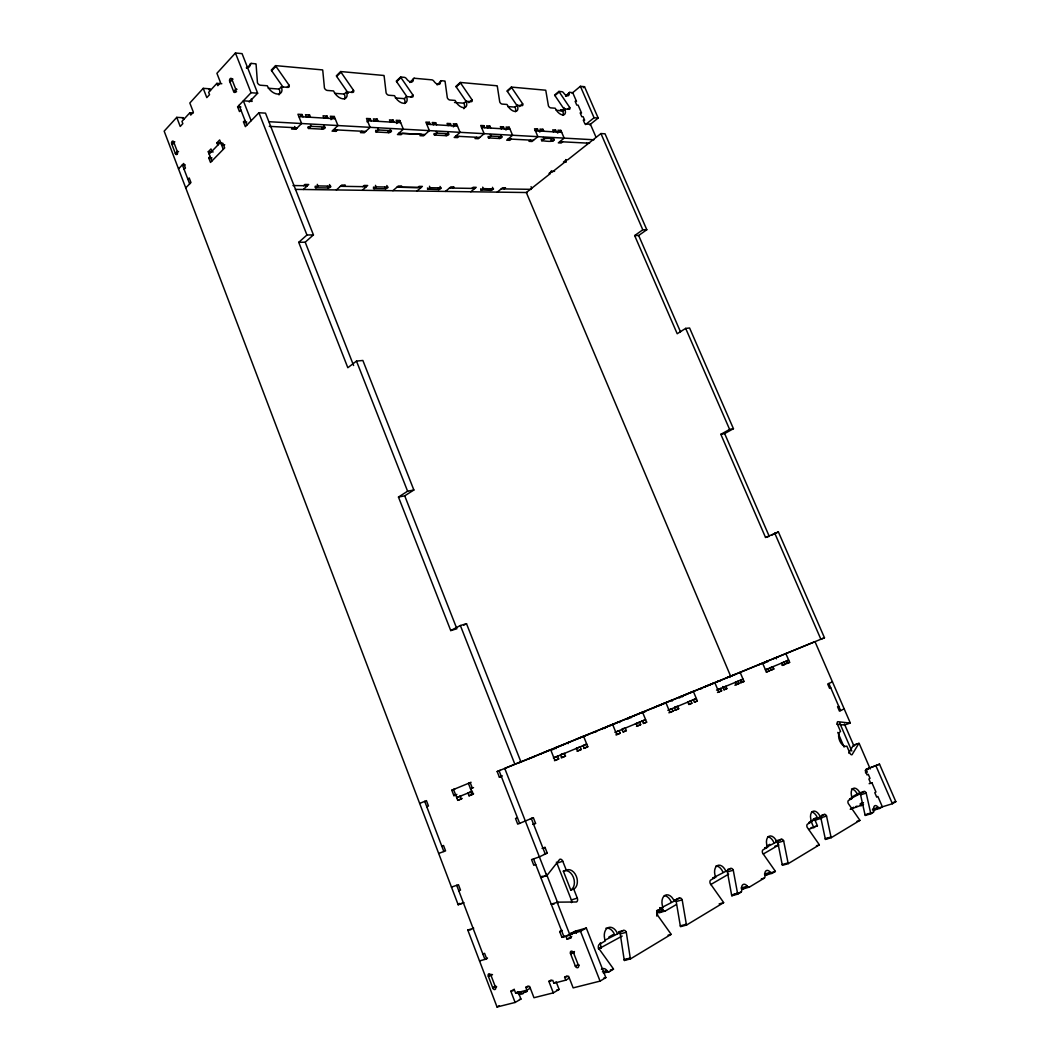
<?xml version="1.0" encoding="UTF-8"?>
<svg xmlns="http://www.w3.org/2000/svg" width="1060" height="1060" viewBox="0 0 1060 1060"><rect width="100%" height="100%" fill="white"/><g stroke="black" fill="none" stroke-linecap="round" stroke-linejoin="round"><path stroke-width="1.5" d="M848.663 753.077L853.313 745.405L858.799 743.51L852.054 754.707A2.412 1.338 68.6 0 1 849.908 753.13L846.874 746.134A8.016 4.452 68.3 0 1 839.719 740.834A8.016 4.452 68.3 0 1 840.527 731.426L837.506 724.47A2.398 1.325 68 0 1 837.758 721.674L849.935 723.079M542.111 876.116L541.316 877.124A3.087 2.186 74 0 1 540.799 877.521L546.695 875.573A3.1 2.186 73.9 0 0 547.212 875.176L559.72 859.329A3.061 2.133 73.3 0 1 562.754 861.21L566.292 870.167A10.216 7.102 73.9 0 1 576.362 876.368A10.216 7.102 73.9 0 1 573.751 889.101L577.303 898.112A3.087 2.133 74.6 0 1 576.521 901.981L557.772 902.153A3.127 2.186 75.1 0 0 557.163 902.325L571.101 937.994L567.073 939.133L565.934 936.219L571.764 932.986L572.32 934.43M183.936 119.422L183.287 117.713L176.755 117.355L164.167 131.149L458.172 904.75A2.915 2.186 76 0 0 458.702 904.365L459.51 903.398M210.463 90.55L209.8 88.815L203.215 88.338L189.833 103.005L193.37 112.214L190.72 115.09L189.833 112.784L193.106 112.983M249.206 102.025L257.646 93.214L242.064 53.636L235.439 53L216.916 73.312L220.56 82.693L217.79 85.701L216.876 83.369L221.818 83.74M182.492 118.587L183.287 117.713M208.952 89.742L209.8 88.815M189.833 112.784L181.962 121.357L182.837 123.636L180.227 126.471L176.755 117.355M216.876 83.369L208.635 92.339L209.535 94.658L206.806 97.626L203.215 88.338M171.799 144.147L173.721 142.066M229.808 81.62L231.928 79.341M246.794 68.211L251.392 63.428L255.924 63.838A2.822 1.696 44.9 0 1 256.096 64.488L257.447 82.733A2.822 1.722 45.2 0 0 260.522 85.237L267.292 85.767A9.328 5.644 45.6 0 0 277.389 94.049A9.328 5.644 45.6 0 0 281.351 86.867L287.949 87.37A2.769 1.669 46 0 0 289.102 85.237L275.905 66.29A2.769 1.656 45.6 0 1 275.56 65.627L271.294 70.106A2.769 1.656 45.5 0 0 271.651 70.768L282.927 86.947M235.784 89.212L233.65 91.478A2.107 1.272 89.5 0 0 235.399 92.141A2.107 1.272 89.5 0 0 235.77 89.225L231.795 79.063A1.59 0.954 89.7 0 0 231.292 78.427L230.934 78.334A2.465 1.471 89.7 0 0 229.623 79.765L229.543 80.136A1.616 0.967 89.7 0 0 229.675 81.355L233.637 91.504L236.579 91.69M271.651 70.768L275.905 66.29M178.517 168.898L183.685 163.465L185.434 168.036L184.122 169.388M240.898 110.094L239.467 111.578L237.612 106.835L251.048 92.737L257.646 93.214M211.868 161.067L208.277 151.766L210.993 148.943L211.894 151.275M217.817 145.141L216.902 142.809L219.659 139.947L223.289 149.341M209.178 154.084L220.56 142.292M187.898 179.299L189.21 177.948L190.959 182.545L185.739 187.898M224.746 144.769L221.474 144.637L222.852 143.219L224.667 147.91L210.503 162.458L208.714 157.807L210.065 156.416M404.721 495.841L456.873 628.752L450.738 630.567L398.467 497.06L404.721 495.841L413.864 489.998L362.865 360.466L356.491 361.089L347.826 367.714L298.735 242.329L305.214 242.197L313.429 234.909L265.503 113.142L258.918 112.744L245.363 126.657L243.495 121.9L244.94 120.416M278.992 94.857A9.315 5.644 45.6 0 0 279.204 89.08L281.351 86.867M286.955 87.45L289.102 85.237M406.762 96.433L396.625 81.713A2.504 1.431 48.9 0 1 396.308 81.103L400.627 77.009A2.517 1.431 49 0 0 400.945 77.618L412.963 95.082A2.517 1.431 49.4 0 1 412.075 97.056L406.47 96.619A8.454 4.863 49.1 0 1 403.449 103.284A8.454 4.863 49.1 0 1 394.545 95.691L388.821 95.241A2.557 1.484 48.8 0 1 386.118 92.949L384.144 76.095A2.557 1.471 48.5 0 0 383.972 75.485L340.644 71.55L336.351 75.83A2.637 1.537 47.3 0 0 336.683 76.453L348.316 93.28M336.683 76.453L340.975 72.186A2.637 1.537 47.4 0 1 340.644 71.55M299.874 116.653L302.06 114.507L302.974 116.812M293.09 127.611L291.646 129.042L295.78 129.267L301.623 123.516L297.926 114.241L302.06 114.507M307.387 117.103L309.56 114.957L310.474 117.263M308.857 128.432L311.044 126.312L324.493 127.041A1.961 0.848 -20.8 0 1 324.89 128.18A1.961 0.848 -20.8 0 1 322.293 129.161L308.844 128.445L308.155 126.723M344.54 99.136A8.851 5.234 47.5 0 0 344.301 94.062L346.474 91.942L352.543 92.419A2.637 1.55 47.8 0 0 353.55 90.365L340.975 72.186M324.837 118.15L327.023 116.03L327.938 118.309M351.39 92.459L353.55 90.365M331.011 119.647L334.298 116.481L337.928 125.557L332.085 131.135L336.007 131.347L337.464 129.956M396.625 81.713L400.945 77.618M366.985 121.781L370.271 118.694L371.172 120.906M409.955 82.296L414.275 78.255L431.857 79.844A2.465 1.378 49.8 0 1 434.03 81.382A4.902 2.743 49.8 0 0 438.363 84.416A4.902 2.743 49.8 0 0 440.39 81.951A2.438 1.365 50 0 1 441.397 80.719L444.935 81.037A2.438 1.351 50 0 1 445.107 81.62L447.32 97.811A2.438 1.365 50.3 0 0 449.864 100.011L455.137 100.422A8.056 4.505 50.6 0 0 463.485 107.683A8.056 4.505 50.6 0 0 466.095 101.27L471.25 101.667A2.398 1.325 50.8 0 0 472.018 99.759L460.57 83.024A2.398 1.325 50.4 0 1 460.252 82.441L455.933 86.35A2.398 1.325 50.4 0 0 456.237 86.933L466.784 102.33M409.968 82.534L413.214 79.5A2.491 1.405 49.3 0 1 414.275 78.255M303.584 185.699L304.922 184.44L308.685 184.506L303.332 189.488M361.897 131.241L360.44 132.606L364.229 132.805L370.099 127.332L366.495 118.455L370.271 118.694M374.949 121.158L377.148 119.104L378.036 121.317M395.353 97.957L404.297 98.646L406.47 96.619M410.776 97.096L412.963 95.082M390.941 122.112L393.127 120.098L394.029 122.271M437.144 84.919L441.397 80.719M396.493 123.53L399.792 120.495L403.343 129.188L397.46 134.527L401.064 134.713L402.535 133.388L421.469 134.368L419.999 135.68L423.496 135.865L429.38 130.632L425.855 122.099L429.34 122.311L430.214 124.444M336.378 189.939L341.757 185.063L345.335 185.129L343.996 186.348M456.237 86.933L460.57 83.024M427.14 124.285L429.34 122.311M298.735 242.329L306.95 235.002L313.429 234.909M362.838 186.653L364.176 185.447L367.661 185.513L362.281 190.297M433.474 124.669L435.673 122.708L436.561 124.815M454.515 102.489L463.922 103.204L466.095 101.27M468.745 102.661L472.018 99.759M448.248 125.557L450.447 123.609L451.322 125.703M453.296 126.882L456.608 123.993L460.08 132.341L454.197 137.456L457.522 137.628L458.993 136.356M564.543 109.789L554.91 95.572A2.213 1.153 52.5 0 1 554.618 95.029L558.925 91.412A2.213 1.153 52.6 0 0 559.216 91.968L569.75 107.524A2.213 1.166 52.9 0 1 569.167 109.312L564.715 108.968A7.433 3.922 52.7 0 1 562.727 114.957A7.433 3.922 52.7 0 1 555.241 108.226L550.683 107.868A2.252 1.192 52.5 0 1 548.417 105.828L545.847 90.749A2.239 1.179 52.2 0 0 545.675 90.206L511.37 87.092L507.064 90.842A2.292 1.232 51.5 0 0 507.356 91.412L517.399 106.146M392.902 190.707L398.295 186.03L401.634 186.083L400.269 187.249L417.772 187.527L419.137 186.361L422.37 186.414L416.951 191.038M507.356 91.412L511.675 87.662A2.305 1.232 51.6 0 1 511.37 87.092M481.73 127.558L483.93 125.663L484.791 127.717M476.483 137.283L475.026 138.542L478.259 138.714L484.155 133.679L480.697 125.464L483.93 125.663M487.6 127.916L489.8 126.021L490.647 128.061M507.753 106.556L515.027 107.113L517.2 105.258L521.984 105.629A2.305 1.245 51.9 0 0 522.659 103.787L511.675 87.662M519.4 106.556L522.659 103.787M491.018 136.051L488.819 137.932L488.156 136.409M501.274 128.724L503.474 126.869L504.322 128.883M505.885 129.996L509.184 127.213L512.576 135.269L506.693 140.185L509.781 140.344L511.251 139.125M554.91 95.572L559.216 91.968M445.425 191.423L450.831 186.904L453.932 186.944L452.567 188.084M565.497 95.983L569.79 92.405L572.718 92.67L576.508 101.416L575.13 101.296L576.759 105.059L578.137 105.165L581.529 112.996L580.151 112.89L581.781 116.666L583.159 116.759L584.656 120.217L583.278 120.124L584.921 123.888L590.407 124.258L595.985 137.111M565.801 96.222L569.021 93.545A2.2 1.139 52.8 0 1 569.79 92.405M572.082 93.201L580.39 86.297L584.524 86.695L598.171 118.044L589.651 124.868M583.331 87.689L584.524 86.695M535.313 130.764L537.5 128.949L538.347 130.923M560.051 110.77L561.111 109.895L563.867 110.107M556.222 110.266L562.542 110.757L564.715 108.968M563.151 110.73L564.397 109.71M539.646 131.996L542.932 129.293L543.767 131.241M471.859 188.388L473.21 187.275L476.205 187.328L470.799 191.767M530.49 140.132L529.033 141.338L532.014 141.497L537.897 136.66L534.532 128.777L537.5 128.949M567.59 109.312L569.75 107.524M553.386 131.851L555.586 130.062L556.42 132.01M557.573 133.056L560.859 130.393L564.172 138.131L558.328 142.848L561.191 143.007L562.648 141.828M493.046 188.733L491.032 190.376L480.763 189.912L483.175 188.574L493.536 188.985L491.138 190.363L490.449 188.958M497.219 192.125L502.612 187.766L505.488 187.819L504.136 188.905M585.544 124.59L594.064 117.739L598.171 118.044M724.642 433.58L769.242 536.333L765.532 537.433L720.826 434.322L724.642 433.58L733.44 428.704L689.596 328.004L685.674 328.388L677.207 333.741L634.649 235.572L638.663 235.492L646.799 229.728L605.035 133.798L600.941 133.56L567.683 159.848L566.305 159.782L563.483 162.021L566.225 162.127M634.649 235.572L642.797 229.795L646.799 229.728M398.467 497.06L407.596 491.204L413.864 489.998M473.091 928.374A2.955 2.186 77.2 0 1 473.701 928.202L467.778 930.017L497.034 1007L515.12 1002.455L510.827 991.232L514.55 990.265L515.624 993.074L526.899 990.172L525.813 987.337L529.602 986.356L533.975 997.725L553.32 992.862L548.855 981.361L552.777 980.341L553.89 983.216L565.762 980.169L564.622 977.267L568.624 976.233L573.155 987.88L600.079 981.11L605.843 977.625L586.312 928.03L575.5 931.13L569.684 934.377L580.509 931.276L586.312 928.03M876.408 808.647L892.414 803.732L895.832 801.665L879.508 764.167L866.099 769.374L867.292 772.117L865.437 772.727M606.055 971.503L603.432 973.093L609.553 971.53L613.475 969.158A3.14 2.12 76.8 0 0 613.077 968.376L598.661 948.289A3.127 2.12 76.2 0 1 599.404 944.327L605.326 940.909A10.295 6.956 75.7 0 1 607.711 927.884A10.295 6.956 75.7 0 1 617.609 933.82L623.359 930.494A3.061 2.054 75.4 0 1 626.288 932.257L630.25 958.028A3.087 2.054 76.1 0 0 630.501 958.876L624.406 960.466A3.074 2.054 76.3 0 1 624.154 959.605L620.246 933.939A3.047 2.054 75.5 0 0 618.934 932.257M630.501 958.876L671.073 934.39A2.994 1.934 75 0 0 670.688 933.648L657.001 914.435A2.968 1.934 74.3 0 1 657.624 910.712L663.003 907.598A9.805 6.36 74 0 1 664.965 895.356A9.805 6.36 74 0 1 674.2 901.133L679.447 898.098A2.915 1.868 73.7 0 1 682.176 899.834L686.323 924.214A2.942 1.881 74.4 0 0 686.575 925.022L680.547 926.665A2.928 1.881 74.5 0 1 680.308 925.857L676.214 901.543A2.902 1.868 73.8 0 0 674.69 899.794M686.575 925.022L723.609 902.669A2.849 1.776 73.5 0 0 723.238 901.954L710.24 883.55A2.836 1.776 72.9 0 1 710.73 880.038L715.659 877.19A9.354 5.83 72.6 0 1 717.249 865.649A9.354 5.83 72.6 0 1 725.901 871.28L730.711 868.498A2.783 1.722 72.4 0 1 733.268 870.18L737.548 893.328A2.809 1.722 73 0 0 737.787 894.11L731.851 895.779A2.796 1.722 73.1 0 1 731.612 895.011L727.385 871.929A2.769 1.722 72.5 0 0 726.63 870.737M737.787 894.11L740.966 892.189A2.796 1.722 72.9 0 0 741.669 889.631A5.578 3.418 72.9 0 1 743.073 884.53A5.578 3.418 72.9 0 1 747.287 886.253A2.769 1.696 72.7 0 0 749.38 887.101L764.287 878.117A2.743 1.656 72.3 0 0 764.936 875.626A5.459 3.273 72.3 0 1 766.247 870.671A5.459 3.273 72.3 0 1 770.328 872.38A2.716 1.63 72.1 0 0 772.356 873.228L775.35 871.439A2.716 1.63 72.1 0 0 774.992 870.763L762.644 853.141A2.703 1.63 71.7 0 1 763.028 849.828L767.533 847.231A8.917 5.326 71.4 0 1 768.778 836.366A8.917 5.326 71.4 0 1 776.874 841.839L781.26 839.308A2.65 1.577 71.2 0 1 783.658 840.938L788.044 862.893A2.676 1.577 71.8 0 0 788.282 863.622L782.439 865.318A2.663 1.577 71.9 0 1 782.201 864.589L777.868 842.713A2.65 1.577 71.3 0 0 776.569 841.123M788.282 863.622L819.314 844.886A2.597 1.497 71.1 0 0 818.969 844.25L807.177 827.303A2.584 1.497 70.7 0 1 807.481 824.163L811.629 821.778A8.546 4.916 70.5 0 1 812.596 811.456A8.546 4.916 70.5 0 1 820.241 816.796L824.283 814.464A2.544 1.458 70.4 0 1 826.548 816.054L831 836.989A2.557 1.458 70.8 0 0 831.226 837.692L825.488 839.414A2.557 1.458 70.9 0 1 825.25 838.712L820.851 817.83A2.531 1.458 70.4 0 0 819.923 816.518M831.226 837.692L859.872 820.4A2.491 1.391 70.3 0 0 859.541 819.778L848.252 803.453A2.478 1.391 69.9 0 1 848.49 800.486L852.319 798.273A8.215 4.558 69.7 0 1 853.075 788.454A8.215 4.558 69.7 0 1 860.296 793.662L864.033 791.502A2.451 1.351 69.6 0 1 866.179 793.065L870.671 813.073A2.465 1.351 70 0 0 870.896 813.749L865.251 815.471A2.451 1.351 70.1 0 1 865.026 814.796L860.574 794.841A2.438 1.351 69.7 0 0 859.474 793.41M870.896 813.749L873.374 812.251A2.451 1.351 70 0 0 873.824 810.092A4.902 2.676 69.9 0 1 874.725 805.785A4.902 2.676 69.9 0 1 878.21 807.455A2.438 1.325 69.8 0 0 879.933 808.29L882.37 806.819L877.865 796.457L876.713 797.133L874.792 792.694L875.944 792.019L871.943 782.783L869.147 783.685M624.406 960.466L627.202 958.783M731.851 895.779L735.03 893.871M741.483 888.081A2.769 1.696 72.8 0 0 743.471 888.783L747.538 886.332M764.803 874.487A2.703 1.63 72.2 0 0 766.486 874.924L768.473 873.731M825.488 839.414L828.218 837.758M872.883 809.562A2.438 1.338 69.9 0 0 874.314 810.012L876.739 808.542M553.32 992.862L559.11 989.417L556.195 981.904L553.89 983.216M565.762 980.169L569.233 978.115M850.915 809.032L863.503 804.474M850.226 809.244L853.711 807.203M564.622 977.267L566.941 975.902M548.855 981.361L551.187 979.996M575.447 966.269L570.558 953.748A2.358 1.55 63.9 0 1 571.221 951.151A2.358 1.55 63.9 0 1 573.579 952.927L578.482 965.461A1.802 1.192 63.6 0 1 578.601 966.733L578.482 967.064A2.756 1.815 63.6 0 1 576.746 967.608L576.11 967.237A1.776 1.166 63.6 0 1 575.447 966.269L577.263 965.21M515.12 1002.455L520.937 999.063L518.128 991.723M578.482 965.461L579.21 965.037M808.621 829.463L817.406 825.78L814.848 819.764M519.055 994.678L527.125 991.312A2.981 2.12 79 0 0 526.74 990.583M598.502 948.978L622.18 936.06M656.617 910.487A5.287 3.458 74.4 0 1 657.836 911.732A2.637 1.722 74.2 0 0 659.916 912.514L665.269 911.004L676.359 904.551M710.65 884.61L728.671 874.142M763.319 853.989L778.795 844.992L774.9 846.171M497.034 1007L499.366 1005.649M659.916 912.514L662.685 910.911M526.899 990.172L530.384 988.145M605.021 940.167L617.609 933.82M659.704 907.625A9.778 6.36 74 0 0 660.009 908.46L674.2 901.133M725.901 871.28L712.704 878.064L715.659 877.19M776.874 841.839L764.618 848.119L767.533 847.231M820.241 816.796L808.753 822.666L811.629 821.778M860.296 793.662L849.497 799.16L852.319 798.273M515.624 993.074L517.956 991.723M813.987 818.85L814.623 820.334L816.982 818.969M525.813 987.337L528.132 985.999M510.827 991.232L514.325 989.219M608.864 937.053L613.104 934.615M767.042 845.933L769.851 844.317M812.967 819.473L815.776 817.856M851.352 797.372L858.428 793.291M570.558 953.748L574.454 951.535M573.579 952.927L574.308 952.516M871.943 782.783L870.79 783.446L868.869 779.021L870.021 778.371L868.272 774.317L867.106 774.966L865.198 770.554L869.823 767.97L867.053 768.884M495.576 987.417L491.045 975.518A2.226 1.391 65.6 0 0 488.899 973.822A2.226 1.391 65.6 0 0 488.342 976.26L492.86 988.145A1.683 1.047 65.3 0 0 493.457 989.06L494.039 989.444A2.61 1.63 65.3 0 0 495.576 988.914L495.696 988.622A1.709 1.06 65.3 0 0 495.576 987.417L496.676 986.794M495.06 986.476L492.728 987.801L495.444 987.072M492.86 988.145L496.146 986.277M866.099 769.374L879.508 764.167M567.073 939.133L571.724 936.523M720.826 434.322L729.624 429.433L733.44 428.704M492.516 974.71L488.342 976.26L491.84 974.326M562.012 930.296L559.68 931.581L561.933 937.371L564.264 936.073M487.507 957.988L484.91 959.393L456.701 885.299M450.738 630.567L460.371 625.519L466.506 623.704L520.871 761.796L497.18 771.534L499.353 777.112L501.234 776.344M463.75 625.148L466.506 623.704M539.355 856.904L547.238 853.075L545.012 847.404L542.097 848.411M844.171 708.862L839.454 711.154L837.559 706.795L838.751 706.225M765.532 537.433L778.385 531.921L824.468 637.762L730.685 676.307L526.33 192.523L550.418 173.495L549.04 173.456L551.809 171.256L554.566 171.336M771.852 535.075L778.385 531.921M543.051 848.344L545.012 847.404M533.604 824.243L535.565 823.342L533.352 817.697L530.464 818.771M830.762 687.794L829.569 688.337L827.688 684.018L832.444 681.845M533.352 817.697L517.717 824.15L515.518 818.505L517.426 817.79M717.063 681.686L720.336 680.851M470.945 794.351L473.436 793.304L470.958 794.351M453.561 789.488L457.734 800.353L462.226 798.471M472.482 791.184L467.977 793.052L469.037 795.795L473.542 793.913M553.373 757.94L557.613 756.217L558.686 758.92L554.963 760.484L550.644 749.672L543.131 752.759M561.363 754.044L564.41 753.395L565.483 756.085L561.787 757.622L560.369 755.038M575.951 748.559L580.178 746.836L581.238 749.486L577.634 750.997L576.574 748.347M576.07 739.297L583.557 736.21L587.797 746.757L584.232 748.241L583.172 745.604M614.919 732.354L619.12 730.658L620.166 733.215L616.774 734.633L612.587 724.364L605.141 727.425M622.273 728.75L625.294 728.087L626.327 730.645L622.975 732.049L622.074 729.399M635.443 723.821L639.63 722.125L640.664 724.642L637.391 726.021L636.358 723.49M631.853 716.706L642.519 712.121L646.64 722.151L643.38 723.503L642.36 720.999M667.866 710.346L672.027 708.663L673.034 711.114L669.933 712.413L665.865 702.581L658.499 705.615M674.716 706.98L677.684 706.304L678.692 708.742L675.617 710.028L674.597 707.59M688.086 701.958L690.855 700.832L691.862 703.244L688.841 704.503L687.834 702.078M686.005 694.379L693.333 691.372L697.334 700.951L694.353 702.197L693.346 699.799M716.52 690.126L720.628 688.457L721.621 690.802L718.76 691.995L714.798 682.6L707.51 685.595M723.106 687.397L725.848 686.284L726.829 688.616L723.993 689.808L722.721 686.535M738.952 683.554L736.17 684.707L735.203 682.401L737.972 681.236L738.952 683.554L734.858 685.21M740.092 672.265L744.001 681.434L741.258 682.587L740.278 680.281L743.02 679.142L717.753 689.649M762.564 663.083L766.406 672.067L769.043 670.967L768.076 668.727L765.373 669.827L788.667 660.168L785.99 661.255M770.169 667.827L772.872 666.74L773.826 668.966L771.216 670.053L770.262 667.813M784.983 664.302L782.426 665.375L781.472 663.163L784.029 662.089L784.983 664.302L782.293 665.389M785.831 653.569L789.634 662.354L787.09 663.414L786.149 661.215M460.676 795.967L456.688 797.624L471.594 791.595M553.863 757.781L586.723 744.12L582.496 745.829M615.714 732.062L645.593 719.647L641.406 721.343M668.913 709.948L696.34 698.553L692.193 700.236M616.284 722.854L619.371 721.595L619.755 722.549M593.202 732.5L596.184 731.784M606.532 727.041L604.001 728.578M630.74 716.944L627.679 718.203L628.05 719.157M669.019 701.309L671.881 700.143L672.265 701.044M642.36 712.399L645.249 711.71M473.528 787.606L470.534 788.852L472.336 788.11L470.216 782.624L451.798 790.217L453.879 795.636L456.873 794.39M499.353 777.112L502.36 775.88M419.667 803.427L426.425 800.644L428.465 805.984L426.756 806.673M528.145 759.092L534.889 756.323M539.368 754.296L541.236 753.528M555.44 747.711L558.368 746.518M570.373 741.616L567.762 742.689L568.133 743.683M601.722 728.816L603.577 728.061M540.454 754.058L541.236 753.726M558.408 746.73L565.139 743.961M566.729 743.312L568.412 742.623M582.072 737.044L588.777 734.288M609.99 725.636L616.655 722.894M618.006 722.35L619.676 721.661M655.358 706.901L657.2 706.146M704.622 686.774L706.437 686.032M717.845 681.368L718.64 681.037M652.125 708.411L654.616 707.391M657.664 706.159L664.289 703.429M665.428 702.965L667.084 702.29M680.626 696.764L687.211 694.062M690.722 692.63L693.147 691.637M699.507 689.04L702.144 688.43M704.463 687.026L711.008 684.336M711.962 683.952L713.592 683.276M726.815 677.698L729.863 676.452L729.889 677.446M497.18 771.534L500.174 770.302M824.468 637.762L820.877 639.233L774.674 533.021M451.798 790.217L454.793 788.985M471.077 782.28L468.414 783.366L472.654 794.337L469.037 795.795M519.347 762.683L736.263 674.014M758.496 664.872L759.728 664.368M761.848 663.494L764.3 662.487M765.863 661.745L767.201 661.188M773.562 658.605L774.661 658.154M778.398 656.697L775.96 657.69L776.463 658.87M779.378 656.286L780.597 655.795M691.769 692.206L692.564 691.875M699.971 688.854L700.899 688.47M453.879 795.636L455.641 794.907M785.606 663.997L789.634 662.354M766.34 672.067L769.043 670.967M769.772 670.609L773.826 668.966M739.92 683.09L744.001 681.434M724.086 689.729L726.829 688.616M717.501 692.458L721.621 690.802M689.093 704.357L691.862 703.244M694.578 702.064L697.334 700.951M668.873 712.797L673.034 711.114M674.531 710.425L678.692 708.742M636.477 726.338L640.664 724.642M643.844 723.278L646.64 722.151M615.953 734.911L620.166 733.215M623.532 731.771L626.327 730.645M583.57 748.453L587.797 746.757M577.011 751.196L581.238 749.486M554.446 760.629L558.686 758.92M561.243 757.794L565.483 756.085M457.734 800.353L461.285 798.922L460.239 796.192M441.795 846.145L443.517 845.496L445.571 850.888L438.681 853.433M532.676 824.402L535.565 823.342M853.605 745.14L859.09 743.245L870.233 768.977M544.323 854.082L547.238 853.075M451.467 887.101L458.45 884.702L460.517 890.135L458.768 890.731M539.381 856.891L531.563 859.581L533.789 865.278L535.724 864.615M556.354 862.204A3.047 2.133 73.4 0 1 556.898 863.171L562.754 861.21M458.702 904.365L463.962 902.63A2.928 2.186 75.9 0 1 463.445 903.014L458.172 904.75M541.316 877.124L547.212 875.176M573.751 889.101L570.783 890.029L563.337 871.135L566.292 870.167M859.832 792.84L864.033 791.502M860.574 794.841L866.179 793.065M821.434 815.352L824.283 814.464M863.463 802.632L860.243 803.639L861.197 805.838M855.751 806.567L857.116 806.143M859.859 805.295L860.534 805.083M820.851 817.83L826.548 816.054M814.623 820.334L821.844 818.081M557.772 902.153L551.213 904.167A3.114 2.186 75.2 0 1 551.823 903.994L554.194 903.981M571.486 902.643A3.074 2.133 74.8 0 0 571.353 899.953L577.303 898.112M810.953 827.767L812.159 827.396M814.689 826.615L817.406 825.78M893.063 802.513L895.832 801.665M872.579 809.191L878.21 807.455M872.406 809.88L874.487 809.244M874.314 810.012L879.933 808.29M776.914 840.633L781.26 839.308M865.026 814.796L873.374 812.251M777.868 842.713L783.658 840.938M857.037 821.262L859.872 820.4M825.25 838.712L831 836.989M727.769 869.372L730.711 868.498M727.385 871.929L733.268 870.18M816.425 845.747L819.314 844.886M782.201 864.589L788.044 862.893M482.803 953.881L484.606 953.364L486.712 958.876L479.531 960.93M559.68 931.581L561.667 930.998M676.466 898.96L679.447 898.098M764.459 874.076L770.328 872.38M769.481 873.122L775.35 871.439M766.486 874.924L772.356 873.228M676.214 901.543L682.176 899.834M573.221 932.045L577.74 930.746L569.989 935.066L561.933 937.371M570.757 933.277L571.764 932.986M761.332 878.952L764.287 878.117M660.009 908.46L663.003 907.598M657.836 911.732L663.189 910.209A2.637 1.722 74.1 0 0 665.269 911.004M741.364 887.935L747.287 886.253M743.471 888.783L749.38 887.101M736.514 893.447L740.966 892.189M731.612 895.011L737.548 893.328M618.841 931.753L623.359 930.494M719.13 903.915L723.609 902.669M620.246 933.939L626.288 932.257M570.585 953.748L573.619 952.913M598.29 948.197L600.993 947.468L600.304 942.804M680.308 925.857L686.323 924.214M668.052 935.198L671.073 934.39M575.341 965.899L578.376 965.09M624.154 959.605L630.25 958.028M517.942 993.525L520.672 992.836A2.981 2.12 79 0 0 523.15 993.617M524.395 992.014L527.125 991.312M602.438 971.835L607.022 970.655A3.153 2.12 76.8 0 0 609.553 971.53M610.428 969.94L613.475 969.158M519.466 999.434L520.937 999.063M556.659 990.04L559.11 989.417M603.683 978.168L605.843 977.625M470.733 929.792L468.387 929.845A2.942 2.186 77.4 0 0 467.778 930.017M295.356 189.382L527.297 192.536M292.984 185.54L307.334 185.765M340.392 186.295L366.309 186.706M396.943 187.196L421.005 187.58M449.466 188.044L474.84 188.441M501.261 188.865L531.325 189.343M185.275 164.896L182.386 164.83L189.647 183.883M208.714 157.807L211.973 157.913M177.444 153.66L175.403 153.594L171.694 143.855A1.524 0.888 87.7 0 1 171.574 142.702L171.627 142.358A2.319 1.351 87.7 0 1 172.727 141.086L173.151 141.166A1.497 0.875 87.7 0 1 173.615 141.788L177.325 151.54A1.987 1.166 87.5 0 1 177.02 154.27A1.987 1.166 87.5 0 1 175.403 153.594L177.325 151.54L178.557 151.58M208.277 151.766L213.179 151.938M171.694 143.855L173.336 143.922M216.902 142.809L221.818 143.007M173.615 141.788L174.847 141.841M269.267 126.365L297.25 127.823M333.542 129.744L365.7 131.44M398.944 133.189L424.967 134.554M455.667 136.184L479.729 137.442M508.177 138.953L533.485 140.278M559.799 141.669L589.545 143.232M269.055 121.715L593.918 139.774M243.495 121.9L246.781 122.072M491.005 136.064L501.552 136.621A1.736 0.662 -23.8 0 1 501.618 137.628A1.736 0.662 -23.8 0 1 499.339 138.489L488.806 137.932A1.749 0.676 -23.6 0 1 488.713 136.939A1.749 0.676 -23.6 0 1 491.005 136.064L490.369 134.541M298.84 116.573L335.198 118.76M367.396 120.681L400.68 122.682M426.743 124.232L457.469 126.074M481.558 127.531L510.019 129.24M535.353 130.751L561.681 132.328M309.56 114.957L305.479 114.705L306.393 117.011M327.023 116.03L323.035 115.792L323.949 118.071M334.298 116.481L330.336 116.242L331.25 118.508M377.148 119.104L373.398 118.879L374.299 121.092M393.127 120.098L389.47 119.873L390.371 122.046M399.792 120.495L396.175 120.284L397.063 122.456M435.673 122.708L432.228 122.496L433.103 124.616M450.447 123.609L447.068 123.397L447.943 125.504M456.608 123.993L453.256 123.781L454.117 125.875M489.8 126.021L486.606 125.835L487.454 127.876M503.474 126.869L500.346 126.67L501.194 128.697M509.184 127.213L506.07 127.028L506.932 129.042M542.932 129.293L539.977 129.108L540.812 131.069M555.586 130.062L552.684 129.89L553.519 131.838M560.859 130.393L557.984 130.208L558.819 132.155M237.612 106.835L240.911 107.047M235.77 89.225L237.003 89.318M268.273 88.245L279.204 89.08M334.615 93.32L344.301 94.062M229.675 81.355L230.908 81.448M231.795 79.063L233.041 79.169M275.56 65.627L322.598 69.907A2.69 1.577 46.8 0 1 322.77 70.53L324.453 88.046A2.69 1.59 47.1 0 0 327.341 90.445L333.555 90.935A8.864 5.234 47.5 0 0 343.016 98.858A8.864 5.234 47.5 0 0 346.474 91.942M400.627 77.009L404.363 77.353A2.517 1.431 49.1 0 1 406.603 78.904A5.008 2.836 49.2 0 0 411.068 82.004A5.008 2.836 49.2 0 0 413.214 79.5M460.252 82.441L497.153 85.794A2.332 1.259 51.2 0 1 497.325 86.35L499.737 101.972A2.332 1.272 51.5 0 0 502.135 104.079L507.024 104.463A7.738 4.2 51.7 0 0 514.922 111.459A7.738 4.2 51.7 0 0 517.2 105.258M558.925 91.412L561.893 91.69A2.213 1.153 52.6 0 1 563.761 93.068A4.412 2.292 52.7 0 0 567.484 95.811A4.412 2.292 52.7 0 0 569.021 93.545M836.883 724.179L844.489 725.04L850.319 723.013L814.994 641.658L504.745 768.421L546.695 875.573M775.761 840.514L778.477 844.396M580.39 86.297L594.064 117.739M600.941 133.56L642.797 229.795M685.674 328.388L729.624 429.433M876.05 766.102L892.414 803.732M638.663 235.492L680.48 331.833M828.854 683.475L840.606 710.584M844.436 724.046L854.042 746.213M839.626 722.854L851.816 751.037M586.657 142.941L587.267 144.359M837.771 732.407L844.118 747.088M563.947 107.55L564.543 108.955M561.111 109.895L561.508 110.823M565.669 159.556L566.265 160.961L551.796 172.396L551.213 171.005M553.188 138.012C558.13 143.789 540.573 140.251 541.607 140.689C542.018 136.568 560.064 138.727 551.624 141.232L550.988 139.787M543.449 137.469L544.072 138.939L541.885 140.728L541.249 139.271M767.294 661.149L767.652 661.983M764.618 662.261L764.962 663.096M810.966 821.01L813.868 827.847M531.047 186.666L531.722 188.269M500.903 135.124L501.539 136.634L499.353 138.476L498.69 136.978M492.476 187.315L493.059 188.733M482.684 187.156L483.281 188.574L481.24 190.23L480.657 188.812M447.691 132.169L448.353 133.745A1.802 0.716 -23 0 1 448.512 134.779A1.802 0.716 -23 0 1 446.141 135.68L434.772 135.07L434.11 133.494M682.441 696.884L682.07 695.983L679.314 697.109L679.685 698.01M445.492 134.103L446.141 135.68L448.353 133.745L436.972 133.123A1.815 0.729 -22.8 0 0 434.587 134.037A1.815 0.729 -22.8 0 0 434.772 135.07L436.972 133.123L436.322 131.546M440.033 186.427L441.159 188.296L439.118 189.541L427.525 189.17L429.856 187.726L440.642 187.885L438.601 189.607L438.005 188.137M429.485 186.242L430.095 187.726L428.054 189.448L427.471 187.965M390.159 129.002L390.822 130.645A1.868 0.782 -22.1 0 1 391.1 131.718A1.868 0.782 -22.1 0 1 388.623 132.659L376.313 132.01L375.637 130.353M630.448 717.063L630.832 718.017M387.96 131.016L388.623 132.659L390.835 130.632L378.513 129.969A1.895 0.795 -21.8 0 0 376.022 130.91A1.895 0.795 -21.8 0 0 376.313 132.01L378.526 129.956L377.837 128.326M386.82 185.526L388.04 187.461L385.8 188.786L374.074 188.653L373.464 187.117M384.807 187.302L385.416 188.812L387.443 187.05L376.101 186.865A1.736 0.676 -21.5 0 0 373.796 187.739A1.736 0.676 -21.5 0 0 374.074 188.653L376.101 186.865L375.478 185.341M334.92 128.644L336.007 131.347M323.962 125.756L324.479 127.041L322.306 129.148L321.776 127.876M310.514 125.027L311.031 126.312A1.974 0.861 -20.6 0 0 308.407 127.306A1.974 0.861 -20.6 0 0 308.844 128.445M555.546 747.671L555.943 748.678M329.527 184.546L330.15 186.123A1.789 0.716 -20.7 0 1 330.508 187.064A1.789 0.716 -20.7 0 1 328.136 187.965L315.893 187.792A1.815 0.729 -20.5 0 1 315.509 186.838A1.815 0.729 -20.5 0 1 317.907 185.924L330.15 186.123L328.123 187.965L327.514 186.388M554.261 748.93L551.73 749.976M294.68 126.484L295.78 129.267M317.284 184.334L317.907 185.924L315.893 187.792L315.27 186.189M556.898 863.171L571.353 899.953M235.439 53L251.048 92.737M258.918 112.744L306.95 235.002M356.491 361.089L407.596 491.204M460.371 625.519L514.882 764.247M580.509 931.276L600.079 981.11M251.207 99.03L252.134 101.402L243.363 100.806L251.154 120.721M305.214 242.197L353.603 365.514M531.351 818.598L545.251 854.042M575.5 931.13L576.388 933.383M546.443 874.023L557.878 903.213M239.07 105.311L246.821 125.159M499.088 770.753L519.665 823.421M533.524 858.905L563.96 936.788M424.729 801.347L443.835 851.524M563.337 871.135A10.203 7.102 74 0 1 573.407 877.322A10.203 7.102 74 0 1 570.783 890.029M601.417 969.317A6.333 4.293 77.1 0 1 607.022 970.655M868.087 813.563A2.451 1.351 70 0 1 867.729 813.974M851.498 789.024A8.202 4.558 69.7 0 1 857.487 794.563M811.589 812A8.533 4.929 70.5 0 1 817.379 817.684M767.864 836.844A8.904 5.326 71.4 0 1 773.972 842.726M715.871 866.046A9.341 5.83 72.6 0 1 722.96 872.155M664.328 895.673A9.778 6.36 74 0 1 671.218 901.994M605.909 928.242A10.282 6.956 75.7 0 1 614.588 934.655M251.392 63.428A2.836 1.709 44.9 0 0 249.974 64.792A5.684 3.432 44.7 0 1 246.463 67.429M246.423 68.065A2.822 1.709 44.8 0 1 247.152 67.972M404.297 98.646A8.44 4.863 49.1 0 1 404.628 103.535M463.922 103.204A8.043 4.505 50.6 0 1 463.843 108.73M515.027 107.113A7.725 4.2 51.7 0 1 515.518 111.645M562.542 110.757A7.42 3.922 52.7 0 1 563.099 115.129M519.572 991.683A5.989 4.28 79.3 0 1 520.672 992.836M657.862 909.891A5.3 3.458 74.3 0 0 657.438 913.534A2.663 1.736 74.4 0 1 656.657 915.999M659.731 908.354A5.3 3.458 74.3 0 1 663.189 910.209M601.219 948.236A2.783 1.895 76.1 0 1 600.993 947.468"/></g></svg>
